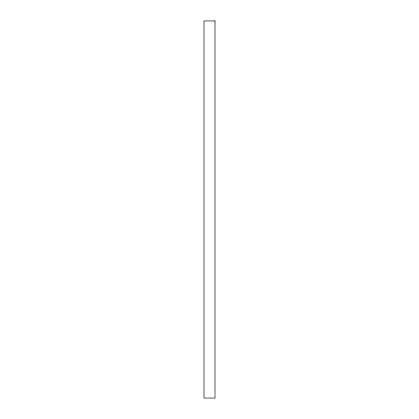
<?xml version="1.0" encoding="UTF-8"?>
<svg xmlns="http://www.w3.org/2000/svg" width="419" height="419" viewBox="0 0 419 419"><rect width="100%" height="100%" fill="white"/><g stroke="black" fill="none" stroke-linecap="round" stroke-linejoin="round"><path stroke-width="0.63" d="M214.999 20.95L204.001 20.95L204.001 398.05L214.999 398.05L214.999 20.95"/></g></svg>
